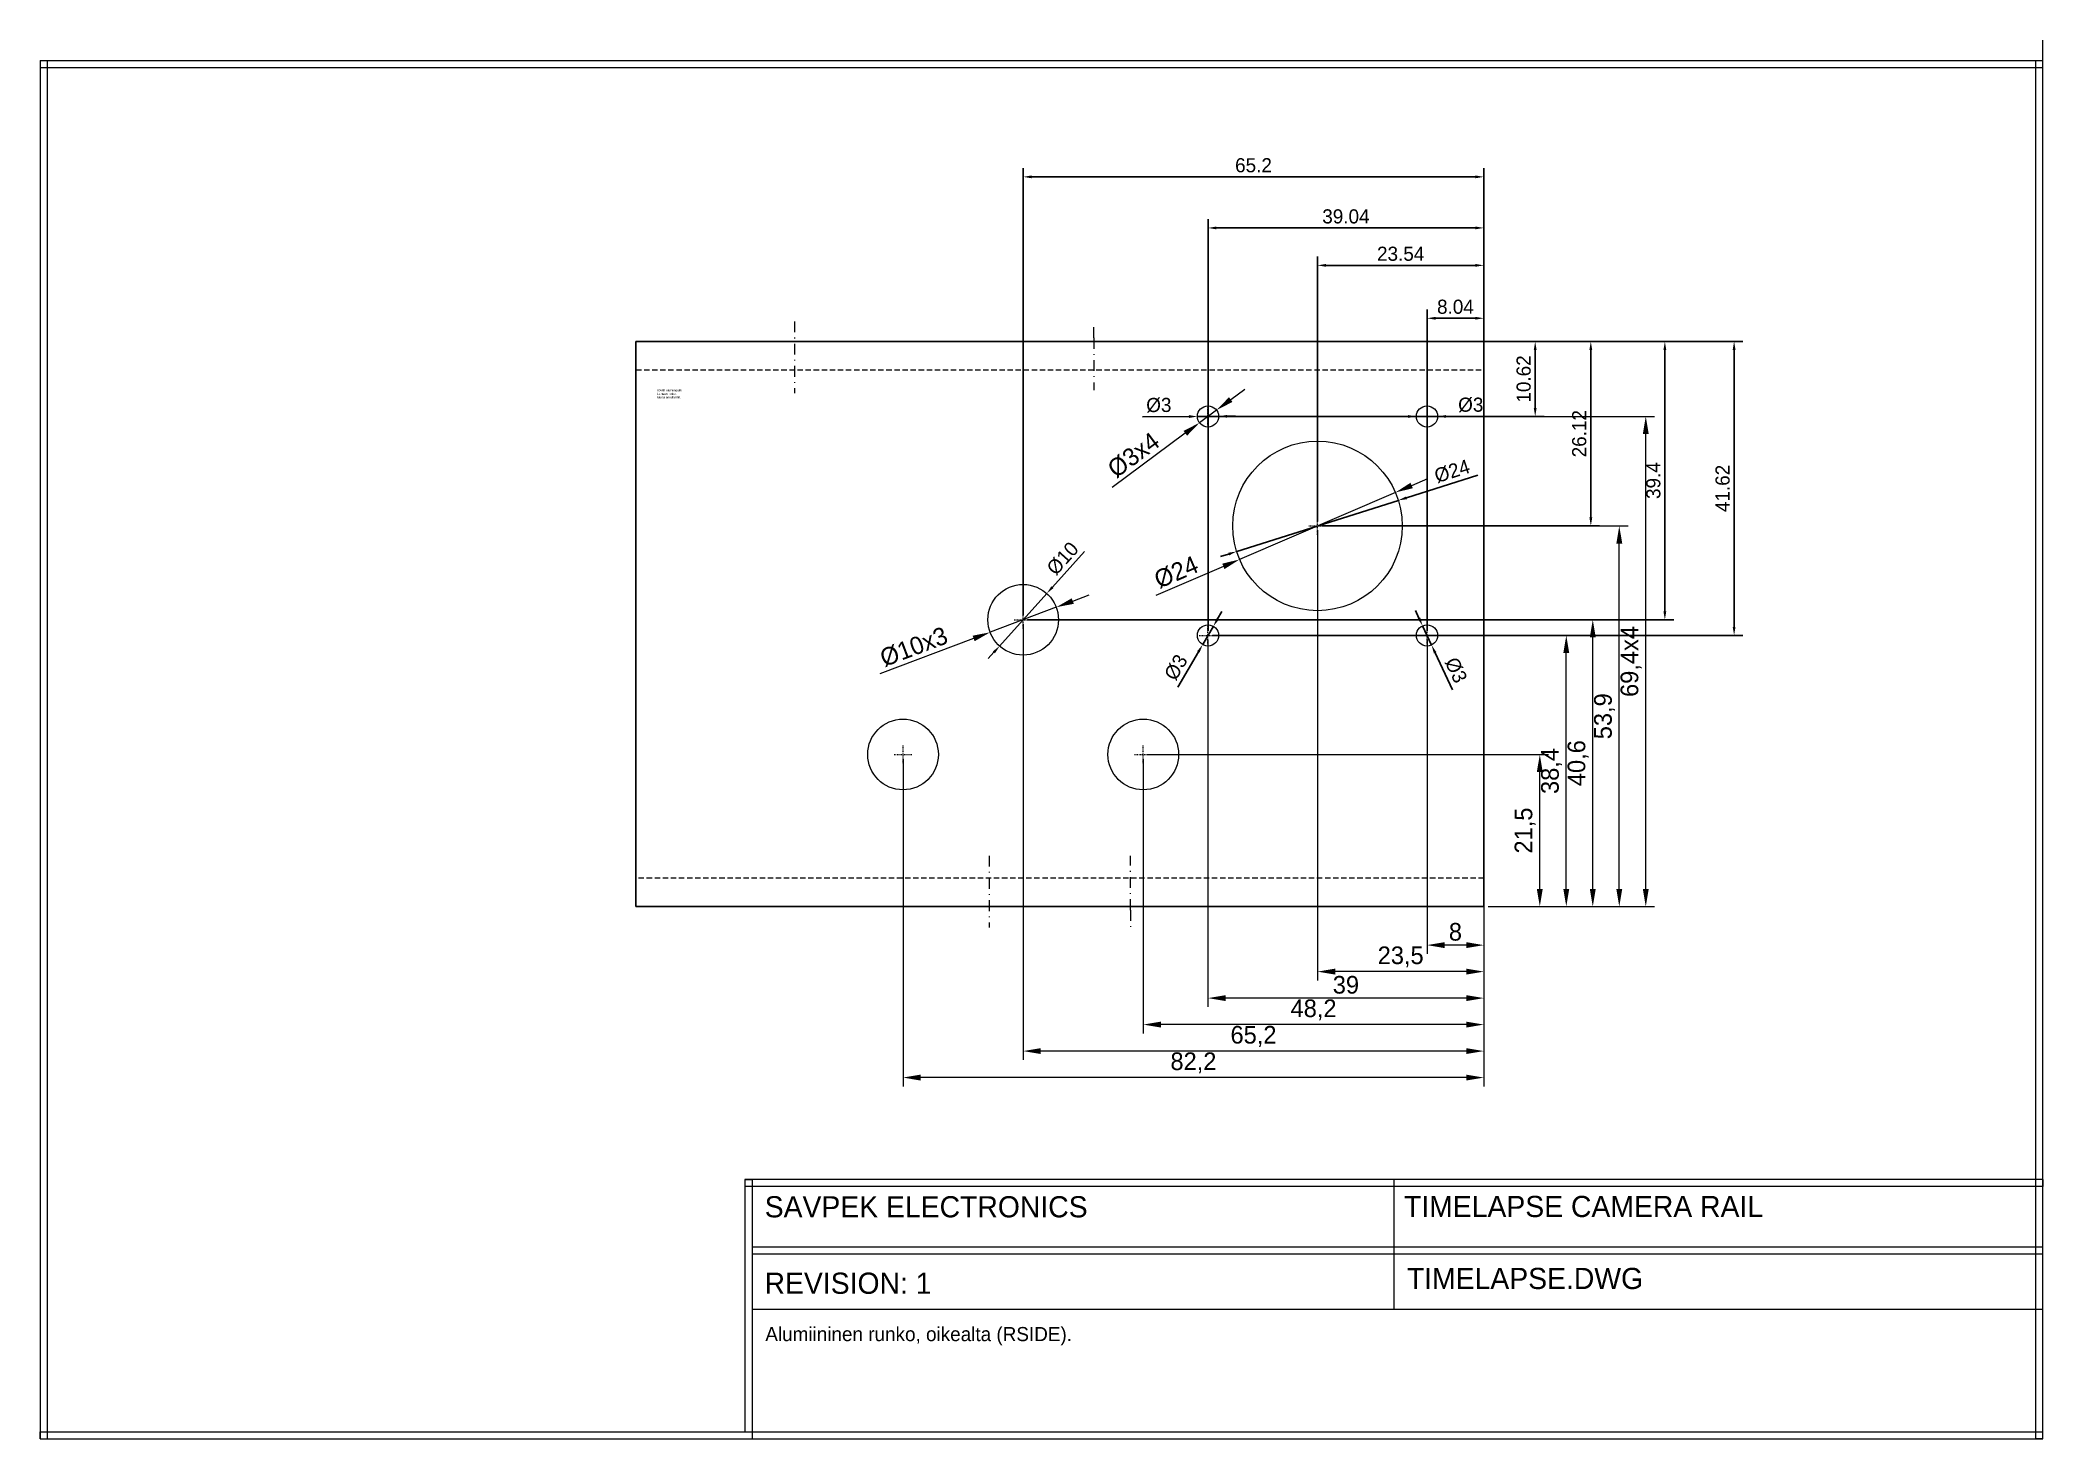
# Paper-space layout 'RUNKO-OIKEALTA' of a CAD drawing. Header units: millimetres. Extents: x 8 to 291, y 7 to 205.
import ezdxf

# ---------------------------------------------------------------- set-up
doc = ezdxf.new("R2010")
doc.units = ezdxf.units.MM
doc.header["$LTSCALE"] = 0.12
doc.header["$PDSIZE"] = -5
for name, pattern in [('CHAIN', [0.7087, 0.4724, -0.0591, 0.1181, -0.0591]), ('DASHDOT', [25.4, 12.7, -6.35, 0, -6.35]), ('HIDDEN', [9.525, 6.35, -3.175])]:
    doc.linetypes.add(name, pattern=pattern)
doc.layers.add('ATTRIBUUTIT', color=61, linetype='Continuous', plot=False)
for name, color, linetype in [('CASE', 3, 'Continuous'), ('DIMENSIONS', 50, 'Continuous'), ('RUNKO', 140, 'Continuous')]:
    doc.layers.add(name, color=color, linetype=linetype)
doc.layers.add('HOLE_THROUGH', color=4, linetype='DASHDOT', lineweight=9)
doc.dimstyles.new('ISO-25', dxfattribs={"dimtxt": 2.5, "dimasz": 2.5, "dimexe": 1.25, "dimexo": 0.625, "dimtad": 1, "dimdec": 1, "dimtxsty": 'Standard', "dimcen": 2.5, "dimadec": 0, "dimazin": 0, "dimtfac": 1, "dimtmove": 0, "dimatfit": 3, "dimfxl": 1, "dimarcsym": 0})
doc.dimstyles.new('SAVPEK_ISOT', dxfattribs={"dimtxt": 2, "dimasz": 1.2, "dimexe": 1.25, "dimexo": 0.625, "dimtad": 1, "dimdsep": 46, "dimtxsty": 'Standard', "dimcen": -2, "dimadec": 0, "dimazin": 0, "dimtfac": 1, "dimtmove": 0, "dimatfit": 3, "dimfxl": 1, "dimarcsym": 0})

# ---------------------------------------------------------------- blocks, each defined once
blk = doc.blocks.new('*D1212')
at = {"layer": 'Defpoints', "color": 0}
for p in [(111.96, 69.38), (142.92, 69.38), (120, 0)]:
    blk.add_point(p, dxfattribs=at)
at = {"layer": 'DIMENSIONS', "color": 0, "lineweight": -2, "ltscale": 0.1}
for p, q in [((112.59, 69.38), (144.17, 69.38)), ((142.92, 2.5), (142.92, 66.88)), ((120.62, 0), (144.17, 0))]:
    blk.add_line(p, q, dxfattribs=at)
at = {"layer": 'DIMENSIONS', "color": 0}
for points in [[(143.34, 66.88), (142.5, 66.88), (142.92, 69.38)], [(142.5, 2.5), (143.34, 2.5), (142.92, 0)]]:
    blk.add_solid(points, dxfattribs=at)
at = {"layer": 'DIMENSIONS', "color": 0, "lineweight": 0, "ltscale": 0.1, "insert": (140.84, 34.69), "char_height": 2.5, "attachment_point": 5, "rotation": 90}
blk.add_mtext('69,4x4', dxfattribs=at)
blk = doc.blocks.new('*D1174')
at = {"layer": 'Defpoints', "color": 0}
for p in [(96.46, 53.88), (139.17, 53.88), (120, 0)]:
    blk.add_point(p, dxfattribs=at)
at = {"layer": 'DIMENSIONS', "color": 0, "lineweight": -2, "ltscale": 0.1}
for p, q in [((97.09, 53.88), (140.42, 53.88)), ((139.17, 2.5), (139.17, 51.38)), ((120.62, 0), (140.42, 0))]:
    blk.add_line(p, q, dxfattribs=at)
at = {"layer": 'DIMENSIONS', "color": 0}
for points in [[(139.59, 51.38), (138.75, 51.38), (139.17, 53.88)], [(138.75, 2.5), (139.59, 2.5), (139.17, 0)]]:
    blk.add_solid(points, dxfattribs=at)
at = {"layer": 'DIMENSIONS', "color": 0, "lineweight": 0, "ltscale": 0.1, "insert": (137.09, 26.94), "char_height": 2.5, "attachment_point": 5, "rotation": 90}
blk.add_mtext('53,9', dxfattribs=at)
blk = doc.blocks.new('*D1173')
at = {"layer": 'Defpoints', "color": 0}
for p in [(54.8, 40.6), (135.42, 40.6), (120, 0)]:
    blk.add_point(p, dxfattribs=at)
at = {"layer": 'DIMENSIONS', "color": 0, "lineweight": -2, "ltscale": 0.1}
for p, q in [((55.43, 40.6), (136.67, 40.6)), ((135.42, 2.5), (135.42, 38.1)), ((120.62, 0), (136.67, 0))]:
    blk.add_line(p, q, dxfattribs=at)
at = {"layer": 'DIMENSIONS', "color": 0}
for points in [[(135.84, 38.1), (135, 38.1), (135.42, 40.6)], [(135, 2.5), (135.84, 2.5), (135.42, 0)]]:
    blk.add_solid(points, dxfattribs=at)
at = {"layer": 'DIMENSIONS', "color": 0, "lineweight": 0, "ltscale": 0.1, "insert": (133.34, 20.3), "char_height": 2.5, "attachment_point": 5, "rotation": 90}
blk.add_mtext('40,6', dxfattribs=at)
blk = doc.blocks.new('*D1194')
at = {"layer": 'Defpoints', "color": 0}
for p in [(111.96, 38.38), (131.67, 38.38), (120, 0)]:
    blk.add_point(p, dxfattribs=at)
at = {"layer": 'DIMENSIONS', "color": 0, "lineweight": -2, "ltscale": 0.1}
for p, q in [((112.59, 38.38), (132.92, 38.38)), ((131.67, 2.5), (131.67, 35.88)), ((120.62, 0), (132.92, 0))]:
    blk.add_line(p, q, dxfattribs=at)
at = {"layer": 'DIMENSIONS', "color": 0}
for points in [[(132.09, 35.88), (131.25, 35.88), (131.67, 38.38)], [(131.25, 2.5), (132.09, 2.5), (131.67, 0)]]:
    blk.add_solid(points, dxfattribs=at)
at = {"layer": 'DIMENSIONS', "color": 0, "lineweight": 0, "ltscale": 0.1, "insert": (129.59, 19.19), "char_height": 2.5, "attachment_point": 5, "rotation": 90}
blk.add_mtext('38,4', dxfattribs=at)
blk = doc.blocks.new('*D1171')
at = {"layer": 'Defpoints', "color": 0}
for p in [(71.8, 21.53), (127.92, 21.53), (120, 0)]:
    blk.add_point(p, dxfattribs=at)
at = {"layer": 'DIMENSIONS', "color": 0, "lineweight": -2, "ltscale": 0.1}
for p, q in [((72.43, 21.53), (129.17, 21.53)), ((127.92, 2.5), (127.92, 19.03)), ((120.62, 0), (129.17, 0))]:
    blk.add_line(p, q, dxfattribs=at)
at = {"layer": 'DIMENSIONS', "color": 0}
for points in [[(128.34, 19.03), (127.5, 19.03), (127.92, 21.53)], [(127.5, 2.5), (128.34, 2.5), (127.92, 0)]]:
    blk.add_solid(points, dxfattribs=at)
at = {"layer": 'DIMENSIONS', "color": 0, "lineweight": 0, "ltscale": 0.1, "insert": (125.84, 10.76), "char_height": 2.5, "attachment_point": 5, "rotation": 90}
blk.add_mtext('21,5', dxfattribs=at)
blk = doc.blocks.new('*D1193')
at = {"layer": 'Defpoints', "color": 0}
for p in [(111.96, 38.38), (120, 36.15), (111.96, -5.46)]:
    blk.add_point(p, dxfattribs=at)
at = {"layer": 'DIMENSIONS', "color": 0, "lineweight": -2, "ltscale": 0.1}
for p, q in [((111.96, 37.76), (111.96, -6.71)), ((120, 35.53), (120, -6.71)), ((117.5, -5.46), (114.46, -5.46))]:
    blk.add_line(p, q, dxfattribs=at)
at = {"layer": 'DIMENSIONS', "color": 0}
for points in [[(114.46, -5.04), (114.46, -5.88), (111.96, -5.46)], [(117.5, -5.88), (117.5, -5.04), (120, -5.46)]]:
    blk.add_solid(points, dxfattribs=at)
at = {"layer": 'DIMENSIONS', "color": 0, "lineweight": 0, "ltscale": 0.1, "insert": (115.98, -3.59), "char_height": 2.5, "attachment_point": 5}
blk.add_mtext('8', dxfattribs=at)
blk = doc.blocks.new('*D1192')
at = {"layer": 'Defpoints', "color": 0}
for p in [(120, 36.15), (71.8, 21.53), (71.8, -16.71)]:
    blk.add_point(p, dxfattribs=at)
at = {"layer": 'DIMENSIONS', "color": 0, "lineweight": -2, "ltscale": 0.1}
for p, q in [((120, 35.53), (120, -17.96)), ((71.8, 20.9), (71.8, -17.96)), ((117.5, -16.71), (74.3, -16.71))]:
    blk.add_line(p, q, dxfattribs=at)
at = {"layer": 'DIMENSIONS', "color": 0}
for points in [[(74.3, -16.29), (74.3, -17.13), (71.8, -16.71)], [(117.5, -17.13), (117.5, -16.29), (120, -16.71)]]:
    blk.add_solid(points, dxfattribs=at)
at = {"layer": 'DIMENSIONS', "color": 0, "lineweight": 0, "ltscale": 0.1, "insert": (95.9, -14.63), "char_height": 2.5, "attachment_point": 5}
blk.add_mtext('48,2', dxfattribs=at)
blk = doc.blocks.new('*D1191')
at = {"layer": 'Defpoints', "color": 0}
for p in [(80.96, 38.38), (120, 36.15), (80.96, -12.96)]:
    blk.add_point(p, dxfattribs=at)
at = {"layer": 'DIMENSIONS', "color": 0, "lineweight": -2, "ltscale": 0.1}
for p, q in [((80.96, 37.76), (80.96, -14.21)), ((120, 35.53), (120, -14.21)), ((117.5, -12.96), (83.46, -12.96))]:
    blk.add_line(p, q, dxfattribs=at)
at = {"layer": 'DIMENSIONS', "color": 0}
for points in [[(83.46, -12.54), (83.46, -13.38), (80.96, -12.96)], [(117.5, -13.38), (117.5, -12.54), (120, -12.96)]]:
    blk.add_solid(points, dxfattribs=at)
at = {"layer": 'DIMENSIONS', "color": 0, "lineweight": 0, "ltscale": 0.1, "insert": (100.48, -11.09), "char_height": 2.5, "attachment_point": 5}
blk.add_mtext('39', dxfattribs=at)
blk = doc.blocks.new('*D1190')
at = {"layer": 'Defpoints', "color": 0}
for p in [(96.46, 53.88), (120, 36.15), (96.46, -9.21)]:
    blk.add_point(p, dxfattribs=at)
at = {"layer": 'DIMENSIONS', "color": 0, "lineweight": -2, "ltscale": 0.1}
for p, q in [((96.46, 53.26), (96.46, -10.46)), ((120, 35.53), (120, -10.46)), ((117.5, -9.21), (98.96, -9.21))]:
    blk.add_line(p, q, dxfattribs=at)
at = {"layer": 'DIMENSIONS', "color": 0}
for points in [[(98.96, -8.79), (98.96, -9.63), (96.46, -9.21)], [(117.5, -9.63), (117.5, -8.79), (120, -9.21)]]:
    blk.add_solid(points, dxfattribs=at)
at = {"layer": 'DIMENSIONS', "color": 0, "lineweight": 0, "ltscale": 0.1, "insert": (108.23, -7.13), "char_height": 2.5, "attachment_point": 5}
blk.add_mtext('23,5', dxfattribs=at)
blk = doc.blocks.new('*D1189')
at = {"layer": 'Defpoints', "color": 0}
for p in [(120, 36.15), (37.8, 21.53), (37.8, -24.21)]:
    blk.add_point(p, dxfattribs=at)
at = {"layer": 'DIMENSIONS', "color": 0, "lineweight": -2, "ltscale": 0.1}
for p, q in [((120, 35.53), (120, -25.46)), ((37.8, 20.9), (37.8, -25.46)), ((117.5, -24.21), (40.3, -24.21))]:
    blk.add_line(p, q, dxfattribs=at)
at = {"layer": 'DIMENSIONS', "color": 0}
for points in [[(40.3, -23.79), (40.3, -24.63), (37.8, -24.21)], [(117.5, -24.63), (117.5, -23.79), (120, -24.21)]]:
    blk.add_solid(points, dxfattribs=at)
at = {"layer": 'DIMENSIONS', "color": 0, "lineweight": 0, "ltscale": 0.1, "insert": (78.9, -22.13), "char_height": 2.5, "attachment_point": 5}
blk.add_mtext('82,2', dxfattribs=at)
blk = doc.blocks.new('*D1188')
at = {"layer": 'Defpoints', "color": 0}
for p in [(54.8, 40.6), (120, 36.15), (54.8, -20.46)]:
    blk.add_point(p, dxfattribs=at)
at = {"layer": 'DIMENSIONS', "color": 0, "lineweight": -2, "ltscale": 0.1}
for p, q in [((54.8, 39.98), (54.8, -21.71)), ((120, 35.53), (120, -21.71)), ((117.5, -20.46), (57.3, -20.46))]:
    blk.add_line(p, q, dxfattribs=at)
at = {"layer": 'DIMENSIONS', "color": 0}
for points in [[(57.3, -20.04), (57.3, -20.88), (54.8, -20.46)], [(117.5, -20.88), (117.5, -20.04), (120, -20.46)]]:
    blk.add_solid(points, dxfattribs=at)
at = {"layer": 'DIMENSIONS', "color": 0, "lineweight": 0, "ltscale": 0.1, "insert": (87.4, -18.38), "char_height": 2.5, "attachment_point": 5}
blk.add_mtext('65,2', dxfattribs=at)
blk = doc.blocks.new('*D1211')
at = {"layer": 'Defpoints', "color": 0}
for p in [(59.48, 42.37), (50.13, 38.83)]:
    blk.add_point(p, dxfattribs=at)
at = {"layer": 'DIMENSIONS', "color": 0, "lineweight": -2, "ltscale": 0.1}
for p, q in [((61.82, 43.25), (64.16, 44.13)), ((59.48, 42.37), (50.13, 38.83)), ((47.79, 37.95), (34.53, 32.95))]:
    blk.add_line(p, q, dxfattribs=at)
at = {"layer": 'DIMENSIONS', "color": 0}
for points in [[(61.67, 43.64), (61.97, 42.86), (59.48, 42.37)], [(47.93, 37.56), (47.64, 38.34), (50.13, 38.83)]]:
    blk.add_solid(points, dxfattribs=at)
at = {"layer": 'DIMENSIONS', "color": 0, "lineweight": 0, "ltscale": 0.1, "insert": (39.33, 36.76), "char_height": 2.5, "attachment_point": 5, "rotation": 20.6895}
blk.add_mtext('%%c10x3', dxfattribs=at)
blk = doc.blocks.new('*D1210')
at = {"layer": 'Defpoints', "color": 0}
for p in [(107.49, 58.62), (85.44, 49.14)]:
    blk.add_point(p, dxfattribs=at)
at = {"layer": 'DIMENSIONS', "color": 0, "lineweight": -2, "ltscale": 0.1}
for p, q in [((109.79, 59.61), (112.08, 60.59)), ((107.49, 58.62), (85.44, 49.14)), ((83.14, 48.16), (73.57, 44.05))]:
    blk.add_line(p, q, dxfattribs=at)
at = {"layer": 'DIMENSIONS', "color": 0}
for points in [[(109.62, 59.99), (109.95, 59.22), (107.49, 58.62)], [(83.3, 47.78), (82.98, 48.54), (85.44, 49.14)]]:
    blk.add_solid(points, dxfattribs=at)
at = {"layer": 'DIMENSIONS', "color": 0, "lineweight": 0, "ltscale": 0.1, "insert": (76.47, 47.33), "char_height": 2.5, "attachment_point": 5, "rotation": 23.249}
blk.add_mtext('%%c24', dxfattribs=at)
blk = doc.blocks.new('*D1209')
at = {"layer": 'Defpoints', "color": 0}
for p in [(79.76, 68.49), (82.17, 70.28)]:
    blk.add_point(p, dxfattribs=at)
at = {"layer": 'DIMENSIONS', "color": 0, "lineweight": -2, "ltscale": 0.1}
for p, q in [((84.17, 71.77), (86.18, 73.26)), ((82.17, 70.28), (79.76, 68.49)), ((77.75, 67), (67.38, 59.3))]:
    blk.add_line(p, q, dxfattribs=at)
at = {"layer": 'DIMENSIONS', "color": 0}
for points in [[(83.93, 72.1), (84.42, 71.43), (82.17, 70.28)], [(78, 66.66), (77.5, 67.33), (79.76, 68.49)]]:
    blk.add_solid(points, dxfattribs=at)
at = {"layer": 'DIMENSIONS', "color": 0, "lineweight": 0, "ltscale": 0.1, "insert": (70.44, 63.91), "char_height": 2.5, "attachment_point": 5, "rotation": 36.5841}
blk.add_mtext('%%c3x4', dxfattribs=at)
blk = doc.blocks.new('*D1024')
at = {"layer": 'Defpoints', "color": 0}
for p in [(211.89, 162.03), (219.16, 162.03), (172.85, 151.41)]:
    blk.add_point(p, dxfattribs=at)
at = {"layer": 'DIMENSIONS', "color": 0, "lineweight": -2}
for p, q in [((212.51, 162.03), (220.41, 162.03)), ((219.16, 152.61), (219.16, 160.83)), ((173.48, 151.41), (220.41, 151.41))]:
    blk.add_line(p, q, dxfattribs=at)
at = {"layer": 'DIMENSIONS', "color": 0}
for points in [[(219.36, 160.83), (218.96, 160.83), (219.16, 162.03)], [(218.96, 152.61), (219.36, 152.61), (219.16, 151.41)]]:
    blk.add_solid(points, dxfattribs=at)
at = {"layer": 'DIMENSIONS', "color": 0, "lineweight": 0, "ltscale": 0.1, "insert": (217.53, 156.72), "char_height": 2, "attachment_point": 5, "rotation": 90}
blk.add_mtext('10.62', dxfattribs=at)
blk = doc.blocks.new('*D1025')
at = {"layer": 'Defpoints', "color": 0}
for p in [(211.89, 162.03), (188.35, 135.91), (227.03, 135.91)]:
    blk.add_point(p, dxfattribs=at)
at = {"layer": 'DIMENSIONS', "color": 0, "lineweight": -2}
for p, q in [((212.51, 162.03), (228.28, 162.03)), ((227.03, 160.83), (227.03, 137.11)), ((188.98, 135.91), (228.28, 135.91))]:
    blk.add_line(p, q, dxfattribs=at)
at = {"layer": 'DIMENSIONS', "color": 0}
for points in [[(227.23, 160.83), (226.83, 160.83), (227.03, 162.03)], [(226.83, 137.11), (227.23, 137.11), (227.03, 135.91)]]:
    blk.add_solid(points, dxfattribs=at)
at = {"layer": 'DIMENSIONS', "color": 0, "lineweight": 0, "ltscale": 0.1, "insert": (225.4, 148.97), "char_height": 2, "attachment_point": 5, "rotation": 90}
blk.add_mtext('26.12', dxfattribs=at)
blk = doc.blocks.new('*D1026')
at = {"layer": 'Defpoints', "color": 0}
for p in [(91.89, 162.03), (237.51, 162.03), (146.69, 122.63)]:
    blk.add_point(p, dxfattribs=at)
at = {"layer": 'DIMENSIONS', "color": 0, "lineweight": -2}
for p, q in [((92.51, 162.03), (238.76, 162.03)), ((237.51, 123.83), (237.51, 160.83)), ((147.32, 122.63), (238.76, 122.63))]:
    blk.add_line(p, q, dxfattribs=at)
at = {"layer": 'DIMENSIONS', "color": 0}
for points in [[(237.71, 160.83), (237.31, 160.83), (237.51, 162.03)], [(237.31, 123.83), (237.71, 123.83), (237.51, 122.63)]]:
    blk.add_solid(points, dxfattribs=at)
at = {"layer": 'DIMENSIONS', "color": 0, "lineweight": 0, "ltscale": 0.1, "insert": (235.89, 142.33), "char_height": 2, "attachment_point": 5, "rotation": 90}
blk.add_mtext('39.4', dxfattribs=at)
blk = doc.blocks.new('*D1027')
at = {"layer": 'Defpoints', "color": 0}
for p in [(211.89, 162.03), (247.31, 162.03), (172.85, 120.41)]:
    blk.add_point(p, dxfattribs=at)
at = {"layer": 'DIMENSIONS', "color": 0, "lineweight": -2}
for p, q in [((212.51, 162.03), (248.56, 162.03)), ((247.31, 121.61), (247.31, 160.83)), ((173.48, 120.41), (248.56, 120.41))]:
    blk.add_line(p, q, dxfattribs=at)
at = {"layer": 'DIMENSIONS', "color": 0}
for points in [[(247.51, 160.83), (247.11, 160.83), (247.31, 162.03)], [(247.11, 121.61), (247.51, 121.61), (247.31, 120.41)]]:
    blk.add_solid(points, dxfattribs=at)
at = {"layer": 'DIMENSIONS', "color": 0, "lineweight": 0, "ltscale": 0.1, "insert": (245.69, 141.22), "char_height": 2, "attachment_point": 5, "rotation": 90}
blk.add_mtext('41.62', dxfattribs=at)
blk = doc.blocks.new('*D1030')
at = {"layer": 'Defpoints', "color": 0}
for p in [(211.89, 172.8), (211.89, 162.03), (188.35, 135.91)]:
    blk.add_point(p, dxfattribs=at)
at = {"layer": 'DIMENSIONS', "color": 0, "lineweight": -2}
for p, q in [((188.35, 136.54), (188.35, 174.05)), ((211.89, 162.66), (211.89, 174.05)), ((189.55, 172.8), (210.69, 172.8))]:
    blk.add_line(p, q, dxfattribs=at)
at = {"layer": 'DIMENSIONS', "color": 0}
for points in [[(189.55, 173), (189.55, 172.6), (188.35, 172.8)], [(210.69, 172.6), (210.69, 173), (211.89, 172.8)]]:
    blk.add_solid(points, dxfattribs=at)
at = {"layer": 'DIMENSIONS', "color": 0, "lineweight": 0, "ltscale": 0.1, "insert": (200.12, 174.43), "char_height": 2, "attachment_point": 5}
blk.add_mtext('23.54', dxfattribs=at)
blk = doc.blocks.new('*D1031')
at = {"layer": 'Defpoints', "color": 0}
for p in [(211.89, 165.31), (211.89, 162.03), (203.85, 120.41)]:
    blk.add_point(p, dxfattribs=at)
at = {"layer": 'DIMENSIONS', "color": 0, "lineweight": -2}
for p, q in [((203.85, 121.04), (203.85, 166.56)), ((205.05, 165.31), (210.69, 165.31)), ((211.89, 162.66), (211.89, 166.56))]:
    blk.add_line(p, q, dxfattribs=at)
at = {"layer": 'DIMENSIONS', "color": 0}
for points in [[(205.05, 165.51), (205.05, 165.11), (203.85, 165.31)], [(210.69, 165.11), (210.69, 165.51), (211.89, 165.31)]]:
    blk.add_solid(points, dxfattribs=at)
at = {"layer": 'DIMENSIONS', "color": 0, "lineweight": 0, "ltscale": 0.1, "insert": (207.87, 166.93), "char_height": 2, "attachment_point": 5}
blk.add_mtext('8.04', dxfattribs=at)
blk = doc.blocks.new('*D1032')
at = {"layer": 'Defpoints', "color": 0}
for p in [(211.89, 178.1), (211.89, 162.03), (172.85, 120.41)]:
    blk.add_point(p, dxfattribs=at)
at = {"layer": 'DIMENSIONS', "color": 0, "lineweight": -2}
for p, q in [((172.85, 121.04), (172.85, 179.35)), ((211.89, 162.66), (211.89, 179.35)), ((174.05, 178.1), (210.69, 178.1))]:
    blk.add_line(p, q, dxfattribs=at)
at = {"layer": 'DIMENSIONS', "color": 0}
for points in [[(174.05, 178.3), (174.05, 177.9), (172.85, 178.1)], [(210.69, 177.9), (210.69, 178.3), (211.89, 178.1)]]:
    blk.add_solid(points, dxfattribs=at)
at = {"layer": 'DIMENSIONS', "color": 0, "lineweight": 0, "ltscale": 0.1, "insert": (192.37, 179.72), "char_height": 2, "attachment_point": 5}
blk.add_mtext('39.04', dxfattribs=at)
blk = doc.blocks.new('*D1033')
at = {"layer": 'Defpoints', "color": 0}
for p in [(211.89, 185.33), (146.69, 122.63), (211.89, 122.63)]:
    blk.add_point(p, dxfattribs=at)
at = {"layer": 'DIMENSIONS', "color": 0, "lineweight": -2}
for p, q in [((146.69, 123.26), (146.69, 186.58)), ((147.89, 185.33), (210.69, 185.33)), ((211.89, 123.26), (211.89, 186.58))]:
    blk.add_line(p, q, dxfattribs=at)
at = {"layer": 'DIMENSIONS', "color": 0}
for points in [[(147.89, 185.53), (147.89, 185.13), (146.69, 185.33)], [(210.69, 185.13), (210.69, 185.53), (211.89, 185.33)]]:
    blk.add_solid(points, dxfattribs=at)
at = {"layer": 'DIMENSIONS', "color": 0, "lineweight": 0, "ltscale": 0.1, "insert": (179.29, 186.96), "char_height": 2, "attachment_point": 5}
blk.add_mtext('65.2', dxfattribs=at)
blk = doc.blocks.new('*D1055')
at = {"layer": 'Defpoints', "color": 0}
for p in [(171.35, 151.4), (174.35, 151.42)]:
    blk.add_point(p, dxfattribs=at)
at = {"layer": 'DIMENSIONS', "color": 0, "lineweight": -2}
for p, q in [((170.15, 151.4), (163.6, 151.36)), ((174.35, 151.42), (171.35, 151.4)), ((175.55, 151.43), (176.75, 151.43))]:
    blk.add_line(p, q, dxfattribs=at)
at = {"layer": 'DIMENSIONS', "color": 0}
for points in [[(170.15, 151.2), (170.15, 151.6), (171.35, 151.4)], [(175.55, 151.63), (175.55, 151.23), (174.35, 151.42)]]:
    blk.add_solid(points, dxfattribs=at)
at = {"layer": 'DIMENSIONS', "color": 0, "lineweight": 0, "ltscale": 0.1, "insert": (165.89, 153), "char_height": 2, "attachment_point": 5, "rotation": 0.3297}
blk.add_mtext('%%c3', dxfattribs=at)
blk = doc.blocks.new('*D1056')
at = {"layer": 'Defpoints', "color": 0}
for p in [(172.1, 119.12), (173.61, 121.71)]:
    blk.add_point(p, dxfattribs=at)
at = {"layer": 'DIMENSIONS', "color": 0, "lineweight": -2}
for p, q in [((174.21, 122.74), (174.82, 123.78)), ((173.61, 121.71), (172.1, 119.12)), ((171.49, 118.08), (168.57, 113.09))]:
    blk.add_line(p, q, dxfattribs=at)
at = {"layer": 'DIMENSIONS', "color": 0}
for points in [[(174.04, 122.84), (174.39, 122.64), (173.61, 121.71)], [(171.66, 117.98), (171.32, 118.18), (172.1, 119.12)]]:
    blk.add_solid(points, dxfattribs=at)
at = {"layer": 'DIMENSIONS', "color": 0, "lineweight": 0, "ltscale": 0.1, "insert": (168.32, 115.89), "char_height": 2, "attachment_point": 5, "rotation": 59.689}
blk.add_mtext('%%c3', dxfattribs=at)
blk = doc.blocks.new('*D1057')
at = {"layer": 'Defpoints', "color": 0}
for p in [(203.22, 121.77), (204.49, 119.05)]:
    blk.add_point(p, dxfattribs=at)
at = {"layer": 'DIMENSIONS', "color": 0, "lineweight": -2}
for p, q in [((202.71, 122.86), (202.2, 123.95)), ((203.22, 121.77), (204.49, 119.05)), ((204.99, 117.97), (207.44, 112.72))]:
    blk.add_line(p, q, dxfattribs=at)
at = {"layer": 'DIMENSIONS', "color": 0}
for points in [[(202.53, 122.77), (202.89, 122.94), (203.22, 121.77)], [(205.17, 118.05), (204.81, 117.88), (204.49, 119.05)]]:
    blk.add_solid(points, dxfattribs=at)
at = {"layer": 'DIMENSIONS', "color": 0, "lineweight": 0, "ltscale": 0.1, "insert": (207.94, 115.49), "char_height": 2, "attachment_point": 5, "rotation": 294.9999}
blk.add_mtext('%%c3', dxfattribs=at)
blk = doc.blocks.new('*D1058')
at = {"layer": 'Defpoints', "color": 0}
for p in [(202.35, 151.41), (205.35, 151.41)]:
    blk.add_point(p, dxfattribs=at)
at = {"layer": 'DIMENSIONS', "color": 0, "lineweight": -2}
for p, q in [((201.15, 151.41), (199.95, 151.41)), ((202.35, 151.41), (205.35, 151.41)), ((206.55, 151.41), (212.34, 151.41))]:
    blk.add_line(p, q, dxfattribs=at)
at = {"layer": 'DIMENSIONS', "color": 0}
for points in [[(201.15, 151.21), (201.15, 151.61), (202.35, 151.41)], [(206.55, 151.61), (206.55, 151.21), (205.35, 151.41)]]:
    blk.add_solid(points, dxfattribs=at)
at = {"layer": 'DIMENSIONS', "color": 0, "lineweight": 0, "ltscale": 0.1, "insert": (210.04, 153.04), "char_height": 2, "attachment_point": 5}
blk.add_mtext('%%c3', dxfattribs=at)
blk = doc.blocks.new('*D1059')
at = {"layer": 'Defpoints', "color": 0}
for p in [(150.03, 126.35), (143.35, 118.91)]:
    blk.add_point(p, dxfattribs=at)
at = {"layer": 'DIMENSIONS', "color": 0, "lineweight": -2}
for p, q in [((150.84, 127.24), (155.37, 132.29)), ((143.35, 118.91), (150.03, 126.35)), ((142.55, 118.02), (141.75, 117.13))]:
    blk.add_line(p, q, dxfattribs=at)
at = {"layer": 'DIMENSIONS', "color": 0}
for points in [[(150.69, 127.38), (150.98, 127.11), (150.03, 126.35)], [(142.7, 117.88), (142.4, 118.15), (143.35, 118.91)]]:
    blk.add_solid(points, dxfattribs=at)
at = {"layer": 'DIMENSIONS', "color": 0, "lineweight": 0, "ltscale": 0.1, "insert": (152.29, 131.3), "char_height": 2, "attachment_point": 5, "rotation": 48.071}
blk.add_mtext('%%c10', dxfattribs=at)
blk = doc.blocks.new('*D1060')
at = {"layer": 'Defpoints', "color": 0}
for p in [(199.79, 139.53), (176.91, 132.29)]:
    blk.add_point(p, dxfattribs=at)
at = {"layer": 'DIMENSIONS', "color": 0, "lineweight": -2}
for p, q in [((200.94, 139.89), (211.03, 143.09)), ((176.91, 132.29), (199.79, 139.53)), ((175.77, 131.93), (174.62, 131.57))]:
    blk.add_line(p, q, dxfattribs=at)
at = {"layer": 'DIMENSIONS', "color": 0}
for points in [[(200.88, 140.09), (201, 139.7), (199.79, 139.53)], [(175.83, 131.74), (175.71, 132.12), (176.91, 132.29)]]:
    blk.add_solid(points, dxfattribs=at)
at = {"layer": 'DIMENSIONS', "color": 0, "lineweight": 0, "ltscale": 0.1, "insert": (207.4, 143.65), "char_height": 2, "attachment_point": 5, "rotation": 17.5592}
blk.add_mtext('%%c24', dxfattribs=at)
blk = doc.blocks.new('R_CASE_01')
at = {"layer": 'CASE'}
for p, q in [((120, 80), (0, 80)), ((0, 80), (0, 0)), ((120, 0), (120, 80)), ((0, 0), (120, 0))]:
    blk.add_line(p, q, dxfattribs=at)
at = {"layer": 'CASE', "lineweight": 0, "ltscale": 0.1}
for p, q in [((0, 80), (0, 76)), ((120, 0), (120, 4))]:
    blk.add_line(p, q, dxfattribs=at)
at = {"layer": 'CASE', "linetype": 'HIDDEN', "lineweight": 0}
for p, q in [((0, 76), (120, 76)), ((120, 4), (0, 4))]:
    blk.add_line(p, q, dxfattribs=at)
at = {"layer": 'CASE', "lineweight": 0}
for centre, radius in [((80.96, 69.38), 1.5), ((111.96, 69.38), 1.5), ((96.46, 53.88), 12), ((54.8, 40.6), 5), ((80.96, 38.38), 1.5), ((111.96, 38.38), 1.5)]:
    blk.add_circle(centre, radius, dxfattribs=at)
at = {"layer": 'CASE', "lineweight": 0, "ltscale": 0.1}
for centre in [(37.8, 21.53), (71.8, 21.53)]:
    blk.add_circle(centre, 5, dxfattribs=at)
at = {"layer": 'HOLE_THROUGH', "lineweight": 0}
for p, q in [((22.44, 82.82), (22.44, 72.66)), ((64.82, 80.5), (64.82, 82.6)), ((64.82, 80.5), (64.82, 73.09)), ((50, 7.19), (50, -2.95)), ((70, -0.5), (70, 7.18)), ((70, -0.5), (70, -3.25))]:
    blk.add_line(p, q, dxfattribs=at)
at = {"layer": 'HOLE_THROUGH', "linetype": 'CHAIN', "lineweight": 0, "ltscale": 0.1}
for p, q in [((79.71, 69.38), (82.21, 69.38)), ((80.96, 68.13), (80.96, 70.63)), ((110.71, 69.38), (113.21, 69.38)), ((111.96, 68.13), (111.96, 70.63)), ((95.21, 53.88), (97.71, 53.88)), ((95.21, 53.88), (97.71, 53.88)), ((96.46, 52.63), (96.46, 55.13)), ((96.46, 52.63), (96.46, 55.13)), ((53.55, 40.6), (56.05, 40.6)), ((54.8, 39.35), (54.8, 41.85)), ((79.71, 38.38), (82.21, 38.38)), ((80.96, 37.13), (80.96, 39.63)), ((110.71, 38.38), (113.21, 38.38)), ((111.96, 37.13), (111.96, 39.63)), ((37.8, 20.28), (37.8, 22.78)), ((71.8, 20.28), (71.8, 22.78)), ((36.55, 21.53), (39.05, 21.53)), ((70.55, 21.53), (73.05, 21.53))]:
    blk.add_line(p, q, dxfattribs=at)
at = {"layer": 'DIMENSIONS', "lineweight": 0, "ltscale": 0.1}
for p1, p2, override, picture, middle in [((82.17, 70.28), (79.76, 68.49), {"dimpost": '<>x4'}, '*D1209', (71.56, 62.4)), ((59.48, 42.37), (50.13, 38.83), {"dimpost": '<>x3'}, '*D1211', (39.99, 35.01))]:
    dim = blk.add_diameter_dim_2p(p1=p1, p2=p2, dimstyle='ISO-25', override=override, dxfattribs=at)
    dim.commit()
    dim.dimension.update_dxf_attribs({"geometry": picture, "text_midpoint": middle, "dimtype": 163})
dim = blk.add_linear_dim(base=(142.92, 69.38), p1=(120, 0), p2=(111.96, 69.38), angle=90, dimstyle='ISO-25', override={"dimpost": '<>x4'}, dxfattribs=at)
dim.commit()
dim.dimension.update_dxf_attribs({"geometry": '*D1212', "text_midpoint": (140.84, 34.69)})
dim = blk.add_diameter_dim_2p(p1=(107.49, 58.62), p2=(85.44, 49.14), dimstyle='ISO-25', dxfattribs=at)
dim.commit()
dim.dimension.update_dxf_attribs({"geometry": '*D1210', "text_midpoint": (77.21, 45.61), "dimtype": 163})
for base, p2, picture, middle in [((139.17, 53.88), (96.46, 53.88), '*D1174', (137.09, 26.94)), ((135.42, 40.6), (54.8, 40.6), '*D1173', (133.34, 20.3)), ((131.67, 38.38), (111.96, 38.38), '*D1194', (129.59, 19.19)), ((127.92, 21.53), (71.8, 21.53), '*D1171', (125.84, 10.76))]:
    dim = blk.add_linear_dim(base=base, p1=(120, 0), p2=p2, angle=90, dimstyle='ISO-25', dxfattribs=at)
    dim.commit()
    dim.dimension.update_dxf_attribs({"geometry": picture, "text_midpoint": middle})
for base, p2, picture, middle in [((96.46, -9.21), (96.46, 53.88), '*D1190', (108.23, -7.13)), ((54.8, -20.46), (54.8, 40.6), '*D1188', (87.4, -18.38)), ((80.96, -12.96), (80.96, 38.38), '*D1191', (100.48, -11.09)), ((111.96, -5.46), (111.96, 38.38), '*D1193', (115.98, -3.59)), ((37.8, -24.21), (37.8, 21.53), '*D1189', (78.9, -22.13)), ((71.8, -16.71), (71.8, 21.53), '*D1192', (95.9, -14.63))]:
    dim = blk.add_linear_dim(base=base, p1=(120, 36.15), p2=p2, dimstyle='ISO-25', dxfattribs=at)
    dim.commit()
    dim.dimension.update_dxf_attribs({"geometry": picture, "text_midpoint": middle})

psp = doc.layouts.new('RUNKO-OIKEALTA')

# ---------------------------------------------------------------- linework, layer by layer
at = {"layer": 'DIMENSIONS', "lineweight": 0}
for p, q in [((291.019, 6.664), (291.019, 204.696)), ((7.551, 201.789), (7.551, 6.664)), ((7.551, 201.789), (290.251, 201.789)), ((7.551, 201.789), (8.551, 201.789)), ((7.551, 201.789), (7.551, 200.789)), ((8.551, 201.789), (8.551, 6.664)), ((290.019, 6.664), (290.019, 201.789)), ((290.251, 201.789), (291.019, 201.789)), ((7.551, 200.789), (291.019, 200.789)), ((291.019, 43.402), (107.318, 43.402)), ((107.318, 43.402), (107.318, 7.664)), ((107.318, 43.402), (108.318, 43.402)), ((108.318, 43.402), (108.318, 6.664)), ((199.168, 43.402), (199.168, 25.033)), ((291.019, 43.402), (291.019, 42.402)), ((291.019, 42.402), (107.318, 42.402)), ((108.318, 33.877), (291.019, 33.877)), ((108.318, 33.877), (108.318, 32.877)), ((108.318, 32.877), (291.019, 32.877)), ((108.318, 25.033), (291.019, 25.033)), ((7.551, 6.664), (7.551, 7.664)), ((7.551, 7.664), (291.019, 7.664)), ((7.551, 6.664), (291.019, 6.664)), ((291.019, 6.664), (290.019, 6.664))]:
    psp.add_line(p, q, dxfattribs=at)

# ---------------------------------------------------------------- block references
at = {"layer": 'RUNKO', "lineweight": 0}
ref = psp.add_blockref('R_CASE_01', (91.889, 82.031), dxfattribs=at)
ref.add_attrib('_TYYPPI', '80x80 Alumiiniputki', (94.883, 154.956), dxfattribs={"layer": 'ATTRIBUUTIT', "lineweight": 0, "height": 0.3, "flags": 8})
ref.add_attrib('_KUVAUS', 'Laitteen runko.', (94.883, 154.456), dxfattribs={"layer": 'ATTRIBUUTIT', "lineweight": 0, "height": 0.3, "flags": 8})
ref.add_attrib('_NOTES', 'Musta anodisointi.', (94.883, 153.969), dxfattribs={"layer": 'ATTRIBUUTIT', "lineweight": 0, "height": 0.3, "flags": 8})

# ---------------------------------------------------------------- texts
at = {"layer": 'DIMENSIONS', "lineweight": 0, "attachment_point": 1}
for s, insert, char_height, width in [('SAVPEK ELECTRONICS', (110.11, 41.03), 3, 87.5511), ('TIMELAPSE CAMERA RAIL', (200.589, 41.074), 3, 89.43006), ('REVISION: 1', (110.088, 30.211), 3, 87.5511), ('Alumiininen runko, oikealta (RSIDE).', (110.197, 22.51), 2, 173.47077)]:
    psp.add_mtext(s, dxfattribs=dict(at, insert=insert, char_height=char_height, width=width))
at = {"layer": 'DIMENSIONS', "lineweight": 0, "insert": (200.997, 30.885), "char_height": 3, "attachment_point": 1}
psp.add_mtext('TIMELAPSE.DWG', dxfattribs=at)

# ---------------------------------------------------------------- dimensions: what is measured, and where the dimension line sits
at = {"layer": 'DIMENSIONS', "lineweight": 0}
for base, p1, p2, picture, middle in [((211.889, 185.333), (146.693, 122.631), (211.889, 122.631), '*D1033', (179.291, 186.958)), ((211.889, 178.096), (172.852, 120.412), (211.889, 162.031), '*D1032', (192.371, 179.721)), ((211.889, 172.802), (188.352, 135.912), (211.889, 162.031), '*D1030', (200.121, 174.427)), ((211.889, 165.308), (203.852, 120.412), (211.889, 162.031), '*D1031', (207.871, 166.933))]:
    dim = psp.add_linear_dim(base=base, p1=p1, p2=p2, dimstyle='SAVPEK_ISOT', dxfattribs=at)
    dim.commit()
    dim.dimension.update_dxf_attribs({"geometry": picture, "text_midpoint": middle})
for base, p1, p2, picture, middle in [((237.512, 162.031), (146.693, 122.631), (91.889, 162.031), '*D1026', (235.887, 142.331)), ((219.156, 162.031), (172.852, 151.412), (211.889, 162.031), '*D1024', (217.531, 156.722)), ((247.314, 162.031), (172.852, 120.412), (211.889, 162.031), '*D1027', (245.689, 141.222)), ((227.03, 135.912), (211.889, 162.031), (188.352, 135.912), '*D1025', (225.405, 148.972))]:
    dim = psp.add_linear_dim(base=base, p1=p1, p2=p2, angle=90, dimstyle='SAVPEK_ISOT', dxfattribs=at)
    dim.commit()
    dim.dimension.update_dxf_attribs({"geometry": picture, "text_midpoint": middle})
for p1, p2, picture, middle in [((174.352, 151.421), (171.352, 151.404), '*D1055', (165.896, 151.372)), ((202.352, 151.412), (205.352, 151.412), '*D1058', (210.044, 151.412)), ((176.911, 132.292), (199.793, 139.533), '*D1060', (207.894, 142.096)), ((143.352, 118.911), (150.034, 126.351), '*D1059', (153.503, 130.213)), ((173.609, 121.707), (172.095, 119.118), '*D1056', (169.727, 115.067)), ((203.218, 121.772), (204.486, 119.053), '*D1057', (206.469, 114.801))]:
    dim = psp.add_diameter_dim_2p(p1=p1, p2=p2, dimstyle='SAVPEK_ISOT', dxfattribs=at)
    dim.commit()
    dim.dimension.update_dxf_attribs({"geometry": picture, "text_midpoint": middle, "dimtype": 163})

doc.saveas('drawing.dxf')
